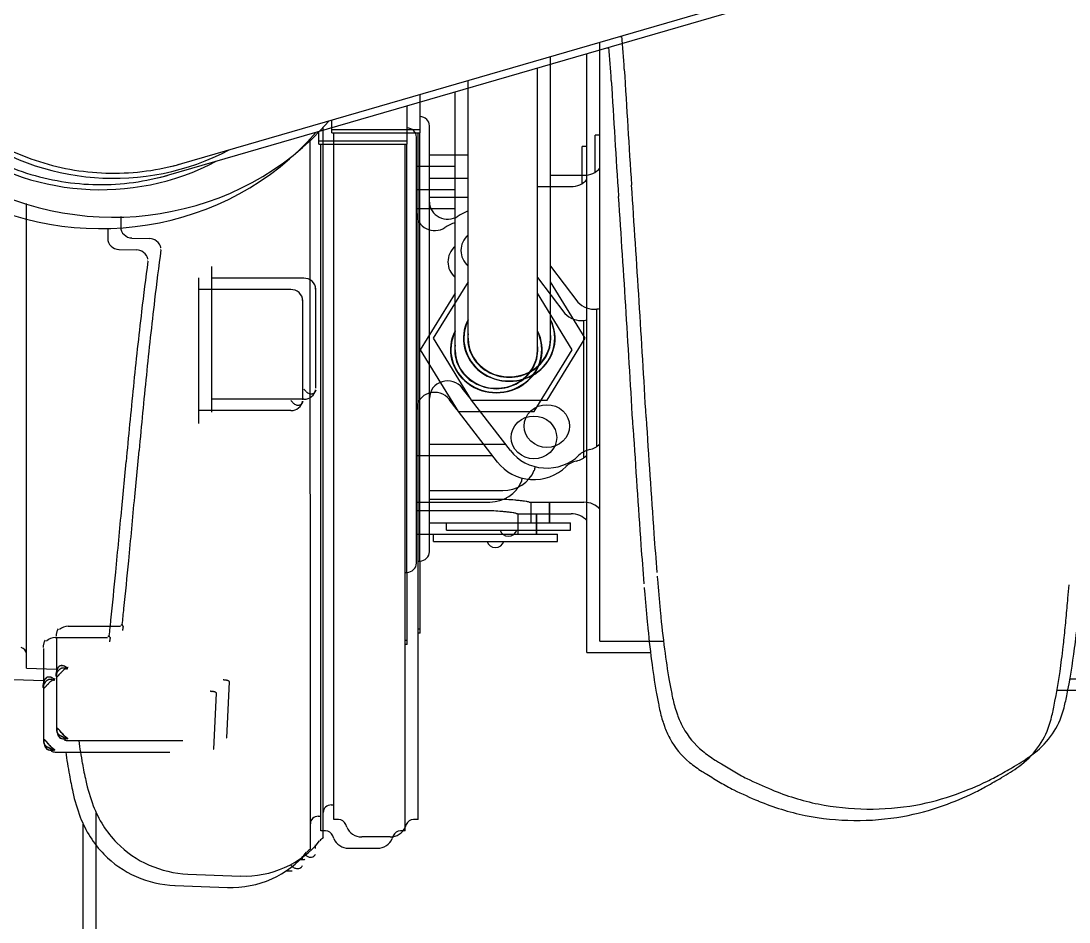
# Model space of a CAD drawing. Header units: inches. Extents: x 4821 to 127877, y 58012 to 433683.
# Drawn here: x 81696 to 81970.5, y 383235.7 to 383471.6 of the extents above; entities that cross this region are included whole.
import ezdxf

# ---------------------------------------------------------------- set-up
doc = ezdxf.new("R2010")
doc.units = ezdxf.units.IN
doc.header["$MEASUREMENT"] = 0
doc.layers.add('02 X - Ground Floor$0$02 X - Ground Floor$0$01-FW_GR_FLOOR$0$DK-1756_SHOWN', color=252, linetype='Continuous', lineweight=53)
for name, color, linetype in [('A-FURN-FIXD', 10, 'Continuous'), ('A-WALL', 53, 'Continuous'), ('Cloums$0$A-COL-HAT', 8, 'Continuous'), ('EMG - ELEC - ID', 26, 'Continuous'), ('NECB-COLUM', 50, 'Continuous')]:
    doc.layers.add(name, color=color, linetype=linetype)

# ---------------------------------------------------------------- blocks, each defined once
blk = doc.blocks.new('COL BASEMT')
at = {"layer": 'Cloums$0$A-COL-HAT'}
h = blk.add_hatch(dxfattribs=at)
h.set_pattern_fill('ANSI31', color=256, scale=500)
h.set_pattern_definition([(45, (1452118.876, 42013.15), (-44.194174, 44.194174), [])])
h.paths.add_polyline_path([(1693546.85, 345625.99), (1693946.85, 345625.99), (1693950.94, 348875.93), (1693546.85, 348875.93)])
h.paths.add_polyline_path([(1688721.85, 335900.88), (1689121.55, 335900.88), (1689121.85, 337327.04), (1693949.19, 337326.96), (1693946.85, 345125.99), (1693546.85, 345125.99), (1693546.85, 337726.97), (1688721.85, 337727.04)])
h.paths.add_polyline_path([(1641271.85, 335200.88), (1640873.67, 335200.88), (1640871.85, 323973.06), (1689121.85, 323973.08), (1689121.4, 335200.88), (1688721.85, 335200.88), (1688721.85, 324373.08), (1641271.85, 324373.06)])
edge = h.paths.add_edge_path()
edge.add_line((1636446.85, 345125.99), (1636046.85, 345125.99))
edge.add_line((1636046.85, 345125.99), (1636049.02, 337698.91))
edge.add_arc((1626263.14, 338211.03), 9799.28, 305.315023, 357.004292, ccw=False)
edge.add_line((1631927.82, 330214.96), (1632171.53, 329896.4))
edge.add_arc((1626336.78, 338141.43), 10100.73, 305.285859, 355.375183)
edge.add_line((1636404.63, 337327), (1640874.01, 337327))
edge.add_line((1640874.01, 337327), (1640873.78, 335900.88))
edge.add_line((1640873.78, 335900.88), (1641271.85, 335900.88))
edge.add_line((1641271.85, 335900.88), (1641271.85, 337725.88))
edge.add_line((1641271.85, 337725.88), (1636446.85, 337725.88))
edge.add_line((1636446.85, 337725.88), (1636446.85, 345125.99))
h.paths.add_polyline_path([(1636046.85, 345625.99), (1636446.85, 345625.99), (1636446.85, 348875.93), (1636048.92, 348875.93)])
blk = doc.blocks.new('02 X - Ground Floor$0$02 X - Ground Floor$0$01-FW_GR_FLOOR$0$AUDIT_I_100116114328-0')
at = {"layer": '02 X - Ground Floor$0$02 X - Ground Floor$0$01-FW_GR_FLOOR$0$DK-1756_SHOWN'}
blk.add_lwpolyline([(-21.1, -450.14, 0.043133), (-21.1, -450.14, 0.034549), (-21.1, -450.13, 0.02979), (-21.1, -450.13, 0.023785), (-21.1, -450.13, 0.002121), (-21.1, -450.13)], format="xyb", dxfattribs=at)
blk = doc.blocks.new('A$C0e128a0b')
at = {"layer": 'A-FURN-FIXD'}
for p, q in [((967.93, 1483.1), (967.93, 1465.08)), ((956.97, 1466.57), (957, 1466.57)), ((971.46, 1464.41), (971.4, 1464.43)), ((987.78, 1450.46), (987.78, 1450.46)), ((860.89, 1280.58), (814.98, 1438.79)), ((977.96, 1384.71), (977.96, 1384.71)), ((974.54, 1383.25), (974.54, 1383.25)), ((960.06, 1367.41), (960.06, 1380.64)), ((971.49, 1382.46), (971.44, 1382.45)), ((971.45, 1382.44), (971.49, 1382.45)), ((971.48, 1382.46), (971.49, 1382.46)), ((945.77, 1379.26), (945.82, 1379.26)), ((946.56, 1379.35), (947.42, 1379.42)), ((953.82, 1379.98), (954.11, 1380)), ((834.5, 1371.51), (834.5, 1371.99)), ((960.06, 1367.41), (835.69, 1367.41)), ((854.97, 1367.41), (854.97, 1366.44)), ((862.66, 1366.44), (854.97, 1366.44)), ((919.61, 1366.82), (891.09, 1366.82)), ((863.31, 1357.16), (863.31, 1364.13)), ((897.18, 1364.4), (885.43, 1357.16)), ((910, 1356.51), (897.18, 1364.4)), ((931.22, 1353.16), (931.22, 1364.13)), ((882.18, 1357.16), (889.65, 1362.88)), ((935.47, 1332.03), (935.47, 1361.3)), ((936.99, 1361.3), (935.47, 1361.3)), ((936.99, 1335.57), (936.99, 1361.3)), ((897.18, 1357.16), (838.67, 1357.16)), ((910, 1340.72), (910, 1356.51)), ((935.47, 1357.05), (931.22, 1357.05)), ((935.47, 1356.93), (931.22, 1356.93)), ((924.58, 1353.81), (924.58, 1353.81)), ((935.47, 1353.16), (931.22, 1353.16)), ((920.5, 1348.85), (910, 1340.78)), ((919.15, 1347.46), (919.16, 1347.64)), ((919.16, 1347.64), (919.17, 1347.83)), ((919.15, 1347.27), (919.15, 1347.46)), ((919.15, 1332.03), (919.15, 1347.27)), ((928.8, 1332.03), (928.8, 1347.27)), ((930.62, 1346.37), (930.62, 1332.03)), ((897.18, 1340.06), (843.63, 1340.06)), ((859.06, 1332.03), (859.06, 1340.06)), ((863.91, 1332.03), (863.91, 1340.06)), ((867.93, 1340.06), (867.93, 1332.03)), ((885.43, 1340.06), (897.18, 1332.82)), ((897.18, 1332.82), (910, 1340.72)), ((909.63, 1340.49), (907.51, 1338.85)), ((936.99, 1335.57), (935.47, 1335.57)), ((941.49, 1332.03), (853.04, 1332.03)), ((854.54, 1330.08), (846.52, 1330.08)), ((853.91, 1330.08), (853.91, 1311.76)), ((854.54, 1311.76), (854.54, 1330.08)), ((943.42, 1330.04), (854.54, 1330.04)), ((997.09, 1329.67), (854.54, 1329.67)), ((958.36, 1330.08), (943.42, 1330.08)), ((943.42, 1329.67), (943.42, 1330.04)), ((957.48, 1329.67), (957.48, 1330.08)), ((958.36, 1330.08), (958.36, 1329.67)), ((997.09, 1329.67), (997.09, 1328.73)), ((998.1, 1327.2), (998.68, 1326.97)), ((1000.7, 1323.89), (1000.7, 1317.95)), ((997.09, 1313.11), (997.09, 1312.17)), ((998.68, 1314.87), (998.1, 1314.65)), ((854.54, 1311.76), (851.84, 1311.76)), ((997.09, 1312.17), (854.54, 1312.17)), ((994.05, 1311.62), (994.05, 1312.17)), ((1000.84, 1309.98), (853.37, 1309.98)), ((1001.52, 1309.22), (1001.52, 1309.22)), ((886.79, 1308.37), (886.97, 1308.38)), ((886.97, 1308.38), (907.56, 1308.38)), ((1003.08, 1308.38), (1002.35, 1308.38)), ((884.7, 1305.96), (884.7, 1286.84)), ((909.83, 1305.96), (909.83, 1286.84)), ((1005.35, 1304.88), (1005.35, 1305.96)), ((1008.6, 1287.32), (1008.81, 1292.77)), ((1008.81, 1292.77), (1008.81, 1292.77)), ((968.49, 1290.48), (968.44, 1290.46)), ((968.48, 1290.49), (968.48, 1290.49)), ((980.14, 1289.89), (980.1, 1289.91)), ((912.53, 1286.84), (882.26, 1286.84)), ((1008.39, 1281.87), (1008.6, 1287.32)), ((980.7, 1256.97), (980.7, 1280.78)), ((878.25, 1276.21), (878.25, 1276.21)), ((878.39, 1276.23), (878.41, 1276.23)), ((878.83, 1276.24), (878.82, 1276.24)), ((876.35, 1270.23), (876.47, 1273.95)), ((876.47, 1273.95), (876.47, 1273.95)), ((930.12, 1270.8), (920.46, 1271.7)), ((871.91, 1267.89), (874.08, 1267.89)), ((956.6, 1268.21), (956.83, 1268.19)), ((956.94, 1256.97), (956.94, 1267.82)), ((1142.15, 1262.82), (995.69, 1262.82)), ((965.43, 1256.54), (965.43, 1256.54)), ((979.79, 1256.3), (979.79, 1256.3)), ((980.02, 1256.54), (980.02, 1256.54)), ((957.68, 1254.8), (957.49, 1254.95)), ((959.21, 1254.54), (978.43, 1254.54)), ((965.63, 1248.3), (965.84, 1254.54)), ((978.45, 1254.54), (978.45, 1254.54)), ((965.63, 1248.3), (869.17, 1248.3))]:
    blk.add_line(p, q, dxfattribs=at)
for centre, major_axis, start_param, end_param in [((855.18, 225.8), (0, 1245.55), -0.080215, -0.077858), ((897.58, 780.27), (0, -689.24), 3.055941, 3.062329), ((925.37, 1123.9), (0, -344.33), 3.043553, 3.05634), ((934.39, 1222.21), (0, -245.55), 3.035318, 3.04322), ((937.99, 1257.32), (0, 210.23), -0.119677, -0.105832), ((944.52, 1312.87), (0, 154.24), -0.187002, -0.117811), ((961.22, 1407), (0, -58.44), 2.941077, 2.953534), ((964.23, 1422.31), (0, -42.79), 2.90933, 2.943353), ((967.86, 1438.46), (0, -26.19), 2.841759, 2.911252), ((970.2, 1446.15), (0, 18.11), -0.917231, -0.293271), ((961.37, 1438.21), (0, -30.42), 2.171265, 2.243094), ((946.5, 1427.45), (0, 49.59), -1.015949, -0.971893), ((793.48, 1326.75), (0, -241.37), 2.108908, 2.123988), ((954.77, 1428.93), (0, 41.27), -1.092846, -1.021904), ((936.94, 1419.31), (0, -62.58), 1.933148, 2.045476), ((947.24, 1423.3), (0, -50.9), 1.763757, 1.936397), ((947, 1423.49), (0, 51.11), 4.501022, 4.900683), ((946.22, 1424.05), (0, 52.05), 4.29762, 4.493882), ((916.78, 1437.9), (0, 86.36), 4.231658, 4.297333), ((961.57, 1413.14), (0, -32.56), 1.034963, 1.08593), ((935.63, 1429.7), (0, 64.8), 4.149223, 4.174838), ((830.44, 1500.61), (0, 197.54), 4.132133, 4.148932), ((958.99, 1410.12), (0, 33.25), 4.064167, 4.114091), ((939.09, 1424.71), (0, 59), 4.112362, 4.131111), ((966.9, 1403.68), (0, -22.63), 0.85052, 0.92388), ((970.67, 1400.12), (0, -17.26), 0.467341, 0.852307), ((969.76, 1401.6), (0, 19.02), 3.609574, 3.61955), ((963.24, 1426.25), (0, 44.67), 3.339951, 3.37744), ((966.24, 1412.82), (0, 30.86), 3.37816, 3.432427), ((967.87, 1406.84), (0, -24.64), 0.293027, 0.329603), ((969.13, 1403.02), (0, 20.59), 3.469247, 3.607515), ((934.32, 1622.91), (0, 243.82), 3.228274, 3.261829), ((941.8, 1555.54), (0, -175.98), 0.121162, 0.161012), ((952.66, 1484.08), (0, 103.59), 3.302751, 3.330959), ((959.03, 1447.68), (0, 66.56), 3.333637, 3.342417), ((689.4, 5393.6), (0, 4023.68), 3.20107, 3.207475), ((839.15, 2932.54), (0, -1557.44), 0.067572, 0.073088), ((894.35, 2124.03), (0, 746.76), 3.21747, 3.222059), ((915.26, 1847.72), (0, 469.55), 3.22201, 3.229307), ((1164.96, -3610.41), (0, 4994.65), 0.053702, 0.064021), ((667.09, 4767.28), (0, 3399.86), 3.196268, 3.203847), ((861.08, 1005.39), (0, -367.72), 3.199074, 3.219178), ((859.27, 1364.13), (0, -4.31), 1.570796, 2.446068), ((887.01, 1366.24), (0, 4.39), -1.438183, -1.300807), ((916.55, 1364.34), (0, -4.09), 1.797056, 2.42111), ((935.26, 1364.13), (0, 4.31), 0.695525, 1.570796), ((887.03, 1366.24), (0, -4.38), 0.693631, 1.702801), ((924.29, 1366.24), (0, 4.38), 1.797056, 2.375075), ((915.4, 1356.39), (0, -9.3), 0.624717, 2.375025), ((915.39, 1356.42), (0, 4.73), -0.785398, 5.497787), ((897.18, 1348.61), (0, -9.52), -0.452501, 3.594092), ((897.18, 1348.61), (0, 9.44), 2.708683, 6.716093), ((897.18, 1348.61), (0, -8.63), -0.119914, 3.261502), ((897.18, 1348.61), (0, -8.55), 0, 3.141593), ((923.69, 1351.35), (0, 2.64), -0.366306, -0.038371), ((922.24, 1347.27), (0, -7), 1.570796, 2.776363), ((966.37, 1346.71), (0, -38.06), 4.570085, 4.586878), ((936.29, 1351.29), (0, -5.65), 4.510047, 4.566689), ((938.42, 1350.76), (0, -7.98), 4.462102, 4.502421), ((928.6, 1353.4), (0, -2.82), 1.332403, 1.408157), ((929.95, 1353.17), (0, -1.36), 1.408219, 1.564371), ((957.5, 1347.13), (0, -28.63), 4.589824, 4.619618), ((1003.37, 1340.76), (0, -77.97), 4.574546, 4.585486), ((936.56, 1348.43), (0, -1.8), 0.256114, 2.885479), ((965.16, 1346.33), (0, 36.84), 1.477002, 1.569598), ((878.96, 1343.26), (0, 9.3), 1.923241, 2.182774), ((878.95, 1343.29), (0, -4.73), -0.816197, 0.816192), ((868.91, 1335.8), (0, -3.77), 0.000029, 2.169372), ((909.57, 1335.8), (0, -3.77), 3.766186, 6.283197), ((853.04, 1329.97), (0, 2.05), 0, 1.5183), ((941.49, 1329.97), (0, -2.05), 1.602325, 3.141593), ((998.62, 1328.73), (0, -1.64), 4.712389, 5.934119), ((997.63, 1323.89), (0, 3.27), -1.570796, -0.349066), ((997.63, 1317.95), (0, -3.27), 0.349066, 1.570796), ((998.62, 1313.11), (0, -1.64), 3.490659, 4.712389), ((818.03, 1266.43), (0, 57.6), 1.282297, 5.601282), ((995.59, 1311.62), (0, 1.64), 1.570796, 3.141593), ((907.77, 1307.35), (0, -1.12), 2.684546, 3.026764), ((1003.33, 1311.79), (0, 3.21), 2.167178, 2.494655), ((990.43, 1293.56), (0, 19.61), 4.671863, 5.636788), ((886.97, 1305.96), (0, 2.42), 0, 1.611), ((907.56, 1305.96), (0, 2.42), 4.712378, 6.146472), ((888.66, 1328.62), (0, -30.47), 0.737583, 0.748097), ((905.08, 1309.71), (0, 4.7), 3.893191, 3.944309), ((907.84, 1307.5), (0, 0.954), -0.681504, -0.455436), ((906.76, 1308), (0, 2.23), 3.939656, 4.099605), ((907.94, 1307.64), (0, -0.773), 2.24772, 2.460119), ((907.38, 1307.53), (0, -1.41), 0.958931, 1.210415), ((907.89, 1307.6), (0, -0.839), 2.00396, 2.239043), ((907.71, 1307.52), (0, 1.05), -1.414687, -1.143305), ((907.47, 1307.48), (0, 1.31), 4.363518, 4.867237), ((1003.65, 1307.04), (0, -1.47), 2.508738, 2.657783), ((1002.29, 1308.16), (0, -3), 0.835506, 0.986406), ((1003.91, 1307.4), (0, -1.01), 2.210263, 2.51428), ((1003.14, 1307.56), (0, 1.92), 4.130097, 4.292915), ((1003.76, 1307.29), (0, -1.21), 1.792591, 2.203321), ((1003.61, 1307.34), (0, 1.37), 4.294151, 4.517593), ((1003.8, 1307.29), (0, -1.17), 1.383166, 1.802528), ((912.65, 1300.5), (0, 7.54), 0.741811, 0.762781), ((1000.6, 1309.76), (0, -5.42), 0.79208, 0.841278), ((1003.08, 1305.96), (0, -2.42), 1.570785, 1.659152), ((818.03, 1266.43), (0, 48.99), 1.658742, 5.224837), ((967.28, 1289.54), (0, -0.865), 1.109887, 1.183921), ((966.99, 1289.66), (0, 1.2), 4.333554, 4.493918), ((965.84, 1289.96), (0, 2.46), 4.485353, 4.520637), ((963, 1290.55), (0, 5.54), 4.520206, 4.536118), ((1044.13, 1275.35), (0, -82.32), 4.536556, 4.538728), ((972.06, 1289.01), (0, -4.24), 4.504012, 4.535724), ((970.28, 1289.41), (0, -2.3), 4.4478, 4.505675), ((969.56, 1289.62), (0, 1.51), 1.221388, 1.308126), ((969.18, 1289.77), (0, -1.06), 4.225547, 4.365651), ((968.93, 1289.92), (0, -0.762), 3.92634, 4.230707), ((886.88, -730.81), (0, 2023.18), -0.049168, -0.043035), ((988.48, 1282.79), (0, -21.26), 0.740498, 1.527169), ((878.83, 1273.76), (0, -2.54), 3.681959, 4.387358), ((878.68, 1273.99), (0, -2.26), 3.344467, 3.674063), ((878.65, 1274.13), (0, 2.11), 0.122473, 0.202429), ((878.67, 1276.19), (0, -0.0226), 1.692796, 1.872915), ((878.68, 1276.19), (0, -0.0204), 1.439246, 1.695796), ((966.28, 2017.81), (0, -747.42), -0.12513, -0.110197), ((878.58, 1273.87), (0, -2.25), 4.394341, 4.675878), ((1000.62, 2350.11), (0, -1081.73), -0.110076, -0.094598), ((1070.36, 3117.71), (0, 1852.92), 3.046158, 3.055194), ((874.08, 1270.32), (0, 2.42), 3.141593, 4.677482), ((638.33, -2354.51), (0, -3638.65), 3.052053, 3.055952), ((829.53, -77.66), (0, -1352.68), 3.043842, 3.051708), ((863.21, 295.57), (0, 977.73), -0.102068, -0.098441), ((958.02, 1267.75), (0, -1.43), 4.519385, 4.562111), ((958.41, 1267.68), (0, -1.85), 4.5609, 4.593933), ((957.7, 1267.82), (0, 1.08), 1.294573, 1.379627), ((957.44, 1267.9), (0, 0.791), 1.155355, 1.296389), ((957.27, 1267.97), (0, 0.593), 1.112826, 1.152736), ((957.2, 1268.01), (0, -0.508), 4.153685, 4.256254), ((957.04, 1268.14), (0, -0.302), 3.280546, 3.937821), ((957.07, 1268), (0, 0.438), -0.029469, 0.147473), ((957.06, 1267.8), (0, 0.643), -0.158489, -0.030876), ((956.99, 1267.38), (0, -1.06), 2.865118, 2.980775), ((956.78, 1266.53), (0, 1.95), -0.308919, -0.27108), ((956.19, 1264.58), (0, -4), 2.803788, 2.832206), ((961.87, 1281.82), (0, 14.28), 2.804005, 2.812045), ((958.55, 1271.49), (0, -3.36), -0.32903, -0.306486), ((958.14, 1270.11), (0, 1.91), 2.834943, 2.873723), ((957.97, 1269.44), (0, 1.21), 2.872526, 2.931918), ((957.89, 1269.03), (0, -0.796), -0.213963, -0.084875), ((986.59, 1285.18), (0, 24.38), 3.481836, 3.877192), ((972.16, 1344.96), (0, -86.21), 0.165302, 0.209984), ((981.15, 1301.13), (0, 41.35), 3.345638, 3.485381), ((961.83, 1411.66), (0, 153.82), 3.272812, 3.306203), ((959.21, 1256.97), (0, 2.42), 1.570775, 2.386005), ((966.37, 1255.64), (0, 1.32), 1.096988, 1.475606), ((966.74, 1255.47), (0, -1.76), 4.227792, 4.326238), ((967.24, 1255.21), (0, -2.35), 4.095899, 4.258002), ((967.23, 1255.21), (0, -2.34), 4.108035, 4.235026), ((966.2, 1255.97), (0, 0.997), 0.942553, 0.965627), ((966.51, 1255.72), (0, 1.42), 0.73674, 0.935103), ((962.66, 1254.58), (0, 3.81), -0.922146, -0.895379), ((966.79, 1255.56), (0, 1.75), 0.848156, 0.959814), ((961.56, 1253.7), (0, 5.27), -0.952063, -0.923082), ((966.2, 1256.12), (0, -0.904), 3.878564, 3.992136), ((958.46, 1251.36), (0, 9.33), -0.969159, -0.952762), ((966.04, 1256.27), (0, 0.668), 0.635741, 0.734139), ((965.85, 1256.53), (0, -0.355), 3.721073, 3.88508), ((970.08, 1255.46), (0, -4.78), 4.513422, 4.56012), ((969.4, 1255.36), (0, -4.07), 4.493307, 4.523802), ((965.75, 1256.71), (0, 0.148), 0.38612, 0.582569), ((965.86, 1256.53), (0, -0.347), 3.673586, 3.778436), ((1003.69, 1284.19), (0, -49.03), -0.974035, -0.967793), ((955.77, 1258.58), (0, -10.8), 1.367665, 1.391434), ((976.91, 1253.57), (0, -12.27), 4.477682, 4.492933), ((965.71, 1256.79), (0, -0.0566), 3.160105, 3.541258), ((965.79, 1256.66), (0, -0.197), 3.591001, 3.669652), ((965.71, 1256.82), (0, -0.0249), 2.478704, 3.156072), ((965.75, 1256.74), (0, -0.105), 3.415664, 3.602352), ((957.24, 1258.56), (0, 9.29), 4.480062, 4.492725), ((965.74, 1256.8), (0, -0.0511), 3.12364, 3.427768), ((965.71, 1256.82), (0, -0.0346), 1.89487, 2.42775), ((964.72, 1256.85), (0, 1.09), 4.537179, 4.624563), ((965.74, 1256.82), (0, 0.0297), -0.998115, -0.003848), ((965.65, 1256.8), (0, 0.0963), -1.491759, -1.232328), ((965.48, 1256.78), (0, 0.285), 4.614228, 4.797086), ((963.14, 1257.16), (0, -2.84), 1.350152, 1.387312), ((965.72, 1256.8), (0, 0.0593), -1.332394, -0.993611), ((964.59, 1256.87), (0, 1.27), 4.530166, 4.58382), ((965.63, 1256.78), (0, -0.155), 1.595196, 1.807547), ((965.45, 1256.77), (0, -0.34), 1.504609, 1.602061), ((965.19, 1256.79), (0, 0.627), 4.586046, 4.648001), ((972.22, 1261.1), (0, 8.28), 2.176123, 2.188432), ((969.19, 1258.79), (0, 4.32), 2.186186, 2.422169), ((972.51, 1263.77), (0, 10.78), 3.910642, 3.937902), ((970.95, 1265.55), (0, -13.21), 0.766713, 0.791999), ((953.22, 1284.44), (0, 39.94), 3.923528, 3.933164), ((965.93, 1269.72), (0, 19.96), 3.961728, 3.978441), ((956.69, 1278.77), (0, 33.33), 3.966155, 3.978054), ((950.82, 1286.98), (0, 43.55), 3.927158, 3.930556), ((993.52, 1241.98), (0, -20.48), 3.919836, 3.942413), ((998.94, 1236.05), (0, -28.76), 3.920806, 3.932915), ((1006.92, 1227.61), (0, 40.75), 0.786813, 0.789907), ((989.05, 1247.48), (0, 13.26), 0.812201, 0.837154), ((987.34, 1248.5), (0, 11.21), 0.766341, 0.79155), ((993.1, 1242.34), (0, 19.91), 0.781287, 0.787621), ((986.27, 1250.25), (0, 9.19), 0.805692, 0.833138), ((924.62, 1287.02), (0, -66.71), 1.085217, 1.091499), ((986.32, 1249.64), (0, -9.64), 3.913687, 3.923208), ((983.04, 1253.25), (0, 4.61), 0.733412, 0.781798), ((979.38, 1257.23), (0, 0.972), 3.917247, 3.954696), ((982.51, 1254.08), (0, -3.64), 3.912663, 3.951491), ((983, 1253.34), (0, -4.51), 3.887556, 3.916698), ((978.29, 1258.32), (0, -2.56), 0.818286, 0.842498), ((981.87, 1254.76), (0, -2.69), 3.891011, 3.949813), ((982.44, 1253.93), (0, 3.68), 0.7242, 0.767287), ((969.14, 1262.31), (0, -13.17), 1.083977, 1.109894), ((967.79, 1263.08), (0, 14.81), 4.224753, 4.244508), ((982.48, 1254.32), (0, 3.43), 0.82714, 0.841752), ((979.2, 1256.31), (0, -1.16), 1.971887, 2.17026), ((981.01, 1255.76), (0, 1.31), 0.806062, 0.825212), ((973.85, 1259.73), (0, 7.53), 4.232657, 4.270649), ((981.31, 1255.29), (0, 1.86), 0.689809, 0.748082), ((981.02, 1255.72), (0, -1.37), 3.833162, 3.916286), ((980.66, 1256.13), (0, -0.78), 3.886502, 3.949905), ((981.03, 1255.63), (0, 1.4), 0.656285, 0.736266), ((980.82, 1255.97), (0, -1.03), 3.812557, 3.892682), ((980.93, 1255.76), (0, 1.23), 0.652028, 0.727564), ((980.47, 1256.34), (0, -0.483), 3.786656, 3.886841), ((976.03, 1258.64), (0, -4.96), 1.102362, 1.136461), ((980.44, 1256.47), (0, 0.396), 0.543831, 0.70047), ((980.54, 1256.29), (0, 0.562), 0.558159, 0.698608), ((980.39, 1256.46), (0, 0.341), 0.52328, 0.644767), ((978.73, 1257.21), (0, 1.75), 4.259016, 4.39891), ((978.74, 1257.21), (0, -1.74), 1.117073, 1.261054), ((980.41, 1256.53), (0, 0.328), 0.498366, 0.681468), ((978.97, 1256.21), (0, -1.43), 1.757317, 1.966588), ((977.01, 1258.14), (0, -3.8), 1.111819, 1.149397), ((980.35, 1256.54), (0, -0.253), 3.367591, 3.670611), ((980.43, 1256.47), (0, -0.35), 3.642571, 3.809831), ((980.5, 1256.36), (0, 0.472), 0.554924, 0.654145), ((977.99, 1257.63), (0, -2.64), 1.130938, 1.176233), ((980.32, 1256.7), (0, 0.129), 0.325292, 0.550163), ((978.85, 1257.26), (0, 1.65), 4.27378, 4.35388), ((980.3, 1256.73), (0, -0.1), 3.419246, 3.629464), ((980.34, 1256.64), (0, -0.151), 3.51611, 3.692768), ((980.34, 1256.64), (0, -0.148), 3.48469, 3.709508), ((979.13, 1257.13), (0, -1.33), 1.145194, 1.228781), ((978.66, 1256.15), (0, 1.77), 4.446554, 4.896533), ((980.32, 1256.69), (0, -0.0919), 3.377896, 3.654628), ((980.29, 1256.79), (0, 0.0375), -0.124191, 0.29129), ((980.29, 1256.79), (0, -0.0379), 2.964167, 3.493141), ((980.3, 1256.74), (0, 0.0438), -0.018881, 0.398246), ((979.45, 1256.99), (0, 0.952), 4.312918, 4.410258), ((978.63, 1256.16), (0, -1.8), 1.348752, 1.717644), ((980.29, 1256.8), (0, 0.0187), -0.817125, -0.139545), ((980.3, 1256.75), (0, -0.0339), 3.036715, 3.514559), ((979.69, 1256.89), (0, 0.677), 4.397216, 4.516305), ((979.75, 1256.87), (0, 0.608), 4.398219, 4.524128), ((978.82, 1256.18), (0, 1.6), -1.41867, -1.382142), ((980.28, 1256.8), (0, 0.0284), -1.381891, -0.858114), ((980.29, 1256.8), (0, 0.0189), -1.10089, -0.229768), ((980.3, 1256.77), (0, -0.0153), 1.762352, 3.091394), ((980.3, 1256.76), (0, 0.0206), -0.499555, 0.283982), ((980.3, 1256.77), (0, 0.0134), -0.995778, -0.10318), ((980.1, 1256.78), (0, 0.23), 4.394718, 4.600875), ((980.02, 1256.8), (0, 0.324), 4.357224, 4.534483), ((979.84, 1256.86), (0, -0.525), 1.216292, 1.308414), ((980.27, 1256.79), (0, -0.0493), 1.54537, 2.014423), ((980.24, 1256.79), (0, -0.0796), 1.505527, 1.773116), ((980.14, 1256.79), (0, -0.184), 1.374009, 1.569503), ((980.3, 1256.77), (0, 0.0184), -1.508768, -0.660914), ((980.28, 1256.76), (0, 0.0356), 4.591691, 5.196619), ((980.11, 1256.8), (0, -0.22), 1.379239, 1.514089), ((980.26, 1256.76), (0, 0.0584), 4.585598, 4.933584), ((980.16, 1256.77), (0, -0.172), 1.297386, 1.4998), ((980.24, 1256.76), (0, 0.082), 4.520706, 4.820844), ((978.43, 1256.97), (0, 2.42), 4.358883, 4.712408), ((958.41, 1256.22), (0, 1.62), 2.63452, 2.751129), ((958.62, 1256.79), (0, 2.24), 2.754302, 2.853496), ((958.99, 1258.09), (0, 3.59), 2.853395, 2.9327), ((959.16, 1258.94), (0, -4.47), -0.208862, -0.138232), ((959.13, 1258.62), (0, -4.14), -0.141595, -0.086455), ((959.05, 1257.64), (0, -3.16), -0.087266, -0.014953), ((966.24, 1255.7), (0, 1.17), 1.19891, 1.879724), ((966.05, 1255.67), (0, -0.986), 4.621437, 5.046631), ((965.93, 1255.63), (0, 0.843), 1.908138, 2.537509), ((966, 1255.62), (0, 0.899), 1.879837, 2.245092), ((966.04, 1255.68), (0, 0.965), 2.261945, 2.545588), ((966.1, 1255.88), (0, -1.15), -0.612754, -0.474208), ((966.17, 1255.86), (0, -1.2), -0.604541, -0.563107), ((966.25, 1256.02), (0, 1.38), 2.582036, 2.734329), ((966.31, 1256.3), (0, -1.63), -0.476608, -0.374782), ((967.09, 1255.89), (0, 1.56), 1.477086, 1.570008), ((966.57, 1255.86), (0, 1.01), 1.453594, 1.530699), ((966.24, 1255.87), (0, -0.656), 4.672469, 4.743977), ((966.49, 1255.88), (0, -0.923), 4.702383, 5.178085), ((966.37, 1255.89), (0, -0.797), -1.529209, -1.228124), ((968.01, 1255.8), (0, 2.54), 1.418889, 1.478161), ((967.18, 1255.79), (0, -1.66), 4.546797, 4.59794), ((967.98, 1255.65), (0, 2.53), 1.383441, 1.40711), ((966.6, 1255.98), (0, -1.06), -1.225783, -1.017254), ((966.59, 1255.94), (0, 1.04), 2.044502, 2.265888), ((966.44, 1256.47), (0, 1.87), 2.733016, 2.827094), ((966.73, 1257.46), (0, -2.88), -0.37413, -0.292464), ((967, 1256.25), (0, 1.56), 2.127536, 2.338653), ((966.97, 1256.28), (0, 1.57), 2.2667, 2.414587), ((966.63, 1257.09), (0, 2.52), 2.826117, 2.881783), ((967.58, 1256.84), (0, 2.42), 2.336427, 2.661752), ((968.55, 1263.91), (0, -9.61), -0.291519, -0.251972), ((967.95, 1257.46), (0, 3.15), 2.414005, 2.489604), ((966.74, 1257.5), (0, -2.95), -0.261322, -0.249463), ((968.21, 1257.78), (0, -3.58), -0.659261, -0.60872), ((967.52, 1256.71), (0, -2.27), -0.614076, -0.482739), ((963.38, 1242.9), (0, 12.12), -0.282395, -0.260205), ((972.03, 1262.19), (0, -8.86), -0.723561, -0.702689), ((967.19, 1256.03), (0, -1.51), -0.480465, -0.349136), ((967.16, 1255.96), (0, 1.43), 2.655212, 2.85827), ((968.39, 1261.21), (0, 6.96), 2.854635, 2.883962), ((997.42, 1294.22), (0, 50.81), 2.439517, 2.44498), ((967.1, 1255.76), (0, -1.22), -0.350915, -0.188059), ((967.35, 1257.01), (0, 2.62), 2.884632, 2.935203), ((967.06, 1255.56), (0, -1.02), -0.284963, -0.005188), ((967.14, 1255.93), (0, 1.52), 2.93454, 3.018119), ((954.23, 1239.18), (0, 20.96), -0.703856, -0.69761), ((967.06, 1255.51), (0, -0.97), -0.188297, -0.003416), ((961.05, 1247.72), (0, 9.75), -0.715493, -0.702061), ((967.07, 1255.26), (0, -0.844), -0.130696, 0.077899), ((963.3, 1250.49), (0, 6.08), -0.726931, -0.716166), ((964.57, 1252.01), (0, -4.04), 2.367935, 2.416466), ((967.1, 1254.89), (0, -0.467), 0.074833, 0.477163), ((961.31, 1248.35), (0, -9.09), 2.36868, 2.374487), ((965.62, 1253.05), (0, -2.52), 2.355477, 2.372818), ((966.52, 1254), (0, 1.17), -0.847411, -0.782326), ((967.13, 1254.81), (0, 0.382), 3.635116, 3.992739), ((966.87, 1254.34), (0, 0.665), -0.915258, -0.847864), ((967.03, 1254.47), (0, -0.452), 2.148479, 2.227489), ((967.16, 1254.56), (0, -0.282), 1.990378, 2.154744), ((967.26, 1254.6), (0, 0.171), -1.326664, -1.15137), ((967.34, 1254.62), (0, 0.087), 3.969546, 4.723118), ((967.31, 1254.62), (0, 0.116), -1.562551, -1.323274), ((978.25, 1254.72), (0, -0.0696), 4.596235, 5.452055), ((978.42, 1254.68), (0, -0.256), 4.184093, 4.351146), ((978.39, 1254.69), (0, -0.223), 4.192563, 4.442532), ((978.37, 1254.7), (0, -0.204), 4.222241, 4.47836), ((978.31, 1254.72), (0, -0.133), 4.34681, 4.613151), ((978.33, 1254.71), (0, -0.157), 4.329799, 4.534717), ((978.28, 1254.72), (0, 0.0969), 1.351387, 1.645504), ((978.29, 1254.72), (0, -0.109), 4.451643, 4.762022), ((978.27, 1254.73), (0, -0.0862), 4.527159, 4.99728), ((978.25, 1254.72), (0, 0.0706), 1.659101, 2.396961), ((978.25, 1254.72), (0, 0.0726), 1.646519, 2.482552), ((978.26, 1254.72), (0, -0.0739), -1.249269, -0.724328), ((978.48, 1254.65), (0, -0.323), 4.140239, 4.321531), ((978.28, 1254.75), (0, -0.107), -0.827777, -0.519769), ((978.66, 1254.52), (0, 0.553), 0.894761, 1.036551), ((978.61, 1254.56), (0, -0.486), 4.03244, 4.217023), ((978.61, 1254.56), (0, -0.493), 4.05885, 4.199616), ((978.28, 1254.76), (0, 0.117), 2.382582, 2.635278), ((978.29, 1254.77), (0, 0.133), 2.454173, 2.722705), ((978.29, 1254.76), (0, -0.122), -0.737358, -0.495388), ((978.84, 1254.39), (0, 0.793), 0.830357, 0.987597), ((978.32, 1254.82), (0, -0.193), -0.52294, -0.320974), ((978.32, 1254.83), (0, -0.197), -0.508518, -0.333722), ((978.33, 1254.85), (0, -0.22), -0.494195, -0.251949), ((978.35, 1254.9), (0, -0.276), -0.420795, -0.208991), ((979.24, 1254.01), (0, -1.36), 3.907409, 4.028144), ((979.09, 1254.17), (0, -1.13), 3.942336, 4.054729), ((979.07, 1254.17), (0, -1.12), 3.939699, 4.038785), ((978.36, 1254.97), (0, -0.346), -0.324044, -0.190344), ((978.37, 1254.97), (0, -0.354), -0.333579, -0.158159), ((978.39, 1255.06), (0, 0.446), 2.876783, 3.022743), ((979.69, 1253.56), (0, 2.02), 0.737703, 0.829718), ((978.4, 1255.18), (0, -0.559), -0.214038, -0.086064), ((978.41, 1255.24), (0, -0.622), -0.19057, -0.057222), ((979.97, 1253.25), (0, -2.45), 3.858028, 3.940784), ((980.04, 1253.16), (0, -2.57), 3.860394, 3.93714), ((978.43, 1255.38), (0, -0.764), -0.161513, -0.028272), ((978.44, 1255.52), (0, -0.903), -0.121194, -0.005183), ((980.23, 1252.93), (0, 2.87), 0.716243, 0.769913), ((978.44, 1255.61), (0, 0.994), 3.053147, 3.137582), ((978.45, 1255.76), (0, 1.15), 3.077901, 3.163144), ((978.45, 1256.07), (0, 1.45), 3.110063, 3.19358), ((981.27, 1251.69), (0, -4.53), 3.799828, 3.877492), ((978.42, 1255.75), (0, -1.21), 0.003277, 0.199808), ((978.44, 1256.29), (0, 1.68), 3.13732, 3.224179), ((978.45, 1256.24), (0, -1.63), -0.007687, 0.067678), ((978.41, 1255.85), (0, -1.31), 0.037727, 0.327722), ((978.42, 1255.73), (0, -1.19), 0.030079, 0.199561), ((981.91, 1250.86), (0, -5.61), 3.807469, 3.85934), ((982.05, 1250.69), (0, -5.84), 3.813583, 3.856291), ((981.41, 1251.5), (0, -4.77), 3.813964, 3.860436), ((978.43, 1256.63), (0, -2.02), 0.020473, 0.094792), ((978.41, 1257.08), (0, 2.47), 3.193016, 3.278045), ((978.38, 1257.26), (0, 2.65), 3.208857, 3.287689), ((978.35, 1257.6), (0, 2.99), 3.22252, 3.296586), ((978.32, 1257.88), (0, 3.27), 3.235778, 3.313304), ((984.16, 1247.79), (0, -9.51), 3.768419, 3.812272), ((990.02, 1239.91), (0, 19.56), 0.645729, 0.669411), ((978.36, 1256.06), (0, 1.53), 3.341686, 3.567424), ((978.37, 1256.02), (0, -1.49), 0.200585, 0.402512), ((987.14, 1243.79), (0, -14.61), 3.789385, 3.808608), ((984.06, 1247.92), (0, 9.34), 0.633839, 0.662834), ((978.19, 1258.76), (0, 4.16), 3.277804, 3.443729), ((978.17, 1258.84), (0, -4.25), 0.14559, 0.304862), ((978.14, 1259.06), (0, 4.47), 3.296414, 3.42844), ((978.28, 1256.27), (0, 1.75), 3.466037, 3.898928), ((978.15, 1259.05), (0, 4.45), 3.310327, 3.428571), ((966.47, 1273.05), (0, 22.02), 3.786043, 3.801876), ((826.9, 1477.23), (0, -274.72), 0.631141, 0.632345), ((978.26, 1256.29), (0, 1.78), 3.543081, 3.778872), ((969.59, 1269.32), (0, 17.04), 3.765941, 3.780707), ((978.28, 1256.27), (0, 1.75), 3.561318, 3.906223), ((971.9, 1265.47), (0, -12.48), 0.650293, 0.670575), ((977.21, 1258.4), (0, -3.44), 0.635386, 0.756524), ((977.16, 1258.47), (0, -3.52), 0.635926, 0.724226), ((976.16, 1259.76), (0, 5.19), 3.800755, 3.910056), ((975.96, 1260.01), (0, 5.52), 3.812694, 3.907043), ((976, 1259.97), (0, 5.46), 3.814628, 3.924375), ((975.63, 1260.41), (0, 6.04), 3.819961, 3.910094), ((978.38, 1256.14), (0, 1.59), 3.774079, 3.897774), ((978.64, 1257.26), (0, 2.59), 3.42484, 3.544136), ((978.58, 1257.47), (0, -2.81), 0.288066, 0.371187), ((976.68, 1259.02), (0, 4.27), 3.871665, 3.963286), ((978.65, 1257.18), (0, 2.51), 3.444111, 3.552044), ((978.66, 1257.16), (0, -2.48), 0.305794, 0.411763), ((978.46, 1256.03), (0, 1.45), 3.904428, 4.039441), ((978.42, 1256.09), (0, 1.52), 3.917266, 4.116125), ((978.43, 1256.08), (0, -1.5), 0.767318, 0.948633), ((976.09, 1259.64), (0, 5.16), 3.902702, 3.96609), ((978.1, 1256.34), (0, 1.93), 4.03849, 4.139857), ((978.91, 1256.54), (0, 1.82), 3.514842, 3.631164), ((972.93, 1263.39), (0, 10.19), 3.910459, 3.928266), ((977.97, 1256.43), (0, -2.1), 0.947877, 1.046102), ((979.06, 1256.23), (0, -1.47), 0.401066, 0.615478), ((979.01, 1256.31), (0, -1.56), 0.410295, 0.596971), ((978.98, 1256.37), (0, -1.63), 0.410096, 0.558465), ((977.82, 1256.53), (0, 2.29), 4.112355, 4.193527), ((977.33, 1256.88), (0, 2.92), 4.138612, 4.206328), ((976.5, 1257.35), (0, 3.92), 4.183942, 4.221289), ((975.96, 1257.68), (0, -4.59), 1.049577, 1.093252), ((979.18, 1256.01), (0, -1.21), 0.487651, 0.753178), ((976.03, 1257.66), (0, -4.51), 1.061848, 1.079471), ((964.53, 1264.09), (0, -18.36), 1.083958, 1.101879), ((967.1, 1262.69), (0, -15.28), 1.083167, 1.109097), ((1016.77, 1235.46), (0, -44.29), 4.226341, 4.241088), ((979.26, 1255.92), (0, -1.08), 0.547693, 1.158209), ((979.27, 1255.9), (0, -1.07), 0.596685, 1.100167), ((979.27, 1255.9), (0, 1.06), 3.762536, 4.201918), ((1007.07, 1240.85), (0, -32.62), 4.224541, 4.23646), ((979.27, 1255.9), (0, -1.06), 0.761109, 1.060229), ((979, 1256.05), (0, 1.39), 4.240759, 4.447137), ((978.92, 1256.08), (0, -1.48), 1.153128, 1.351161), ((962.63, 1246.95), (0, 1.35), 0, 1.385264)]:
    blk.add_ellipse(centre, major_axis=major_axis, ratio=0.9375, start_param=start_param, end_param=end_param, dxfattribs=at)
for points, knots in [([(831.3, 1220.71), (833.54, 1221.45), (837.92, 1223.31), (844, 1227.16), (849.44, 1231.98), (854.1, 1237.64), (857.88, 1244.02), (860.67, 1250.94), (862.42, 1258.25), (863.08, 1265.76), (862.62, 1273.28), (861.58, 1278.19), (860.89, 1280.58)], [0, 0, 0, 0, 6.975011, 13.950017, 20.923958, 27.899202, 34.87388, 41.848512, 48.823745, 55.797903, 62.773146, 69.74776, 69.74776, 69.74776, 69.74776]), ([(775.17, 1252.28), (775.86, 1249.89), (777.61, 1245.21), (781.21, 1238.73), (785.73, 1232.93), (791.04, 1227.95), (797.01, 1223.92), (803.51, 1220.94), (810.36, 1219.07), (817.4, 1218.38), (824.45, 1218.87), (829.05, 1219.97), (831.3, 1220.71)], [0, 0, 0, 0, 6.974614, 13.949857, 20.924015, 27.899248, 34.87388, 41.848558, 48.823801, 55.797743, 62.772749, 69.74776, 69.74776, 69.74776, 69.74776])]:
    blk.add_open_spline(points, degree=3, knots=knots, dxfattribs=at)
blk.add_open_spline([(861.49, 1278.33), (861.3, 1279.09), (861.11, 1279.84), (860.89, 1280.58)], degree=3, dxfattribs=at)
at = {"layer": 'A-FURN-FIXD', "extrusion": (0, 0, -1), "xscale": -1.076710399049401, "yscale": 1.009415999105606, "zscale": -0.8748271994424395, "rotation": 269.9999999999977}
blk.add_blockref('02 X - Ground Floor$0$02 X - Ground Floor$0$01-FW_GR_FLOOR$0$AUDIT_I_100116114328-0', (-525.93, 1279.5), dxfattribs=at)

msp = doc.modelspace()

# ---------------------------------------------------------------- hatches: boundary and pattern name
at = {"layer": 'A-WALL'}
h = msp.add_hatch(dxfattribs=at)
h.set_pattern_fill('ANSI36', color=3, scale=250)
h.set_pattern_definition([(45, (-1206225.3, -363005.7), (420.9495, 1543.4815), [1984.375, -396.875, 0, -396.875])])
h.paths.add_polyline_path([(86321.51, 396060.39), (78773.72, 396060.36), (78773.72, 379510.37), (86321.51, 379510.37)])
h.paths.add_polyline_path([(35926.89, 396110.37), (28823.73, 396110.37), (28823.73, 387310.43), (35926.89, 387310.43)])
h = msp.add_hatch(dxfattribs=at)
h.set_pattern_fill('ANSI36', color=3, scale=250)
h.set_pattern_definition([(45, (-1206228.7, -363008.7), (420.9495, 1543.4815), [1984.375, -396.875, 0, -396.875])])
h.paths.add_polyline_path([(86318.11, 396057.41), (78770.32, 396057.38), (78770.32, 379507.39), (86318.11, 379507.39)])
h.paths.add_polyline_path([(35923.49, 396107.39), (28820.33, 396107.39), (28820.33, 387307.45), (35923.49, 387307.44)])

# ---------------------------------------------------------------- block references
at = {"layer": 'EMG - ELEC - ID', "xscale": 1.260932877019967, "yscale": 1.260932877019967, "zscale": 1.260932877019967, "rotation": 270.0008681710996}
for p in [(80123.35, 384519.79), (80119.95, 384516.81)]:
    msp.add_blockref('A$C0e128a0b', p, dxfattribs=at)
at = {"layer": 'NECB-COLUM'}
for p in [(-1607623.13, 42184.44), (-1607626.53, 42181.46)]:
    msp.add_blockref('COL BASEMT', p, dxfattribs=at)

doc.saveas('drawing.dxf')
